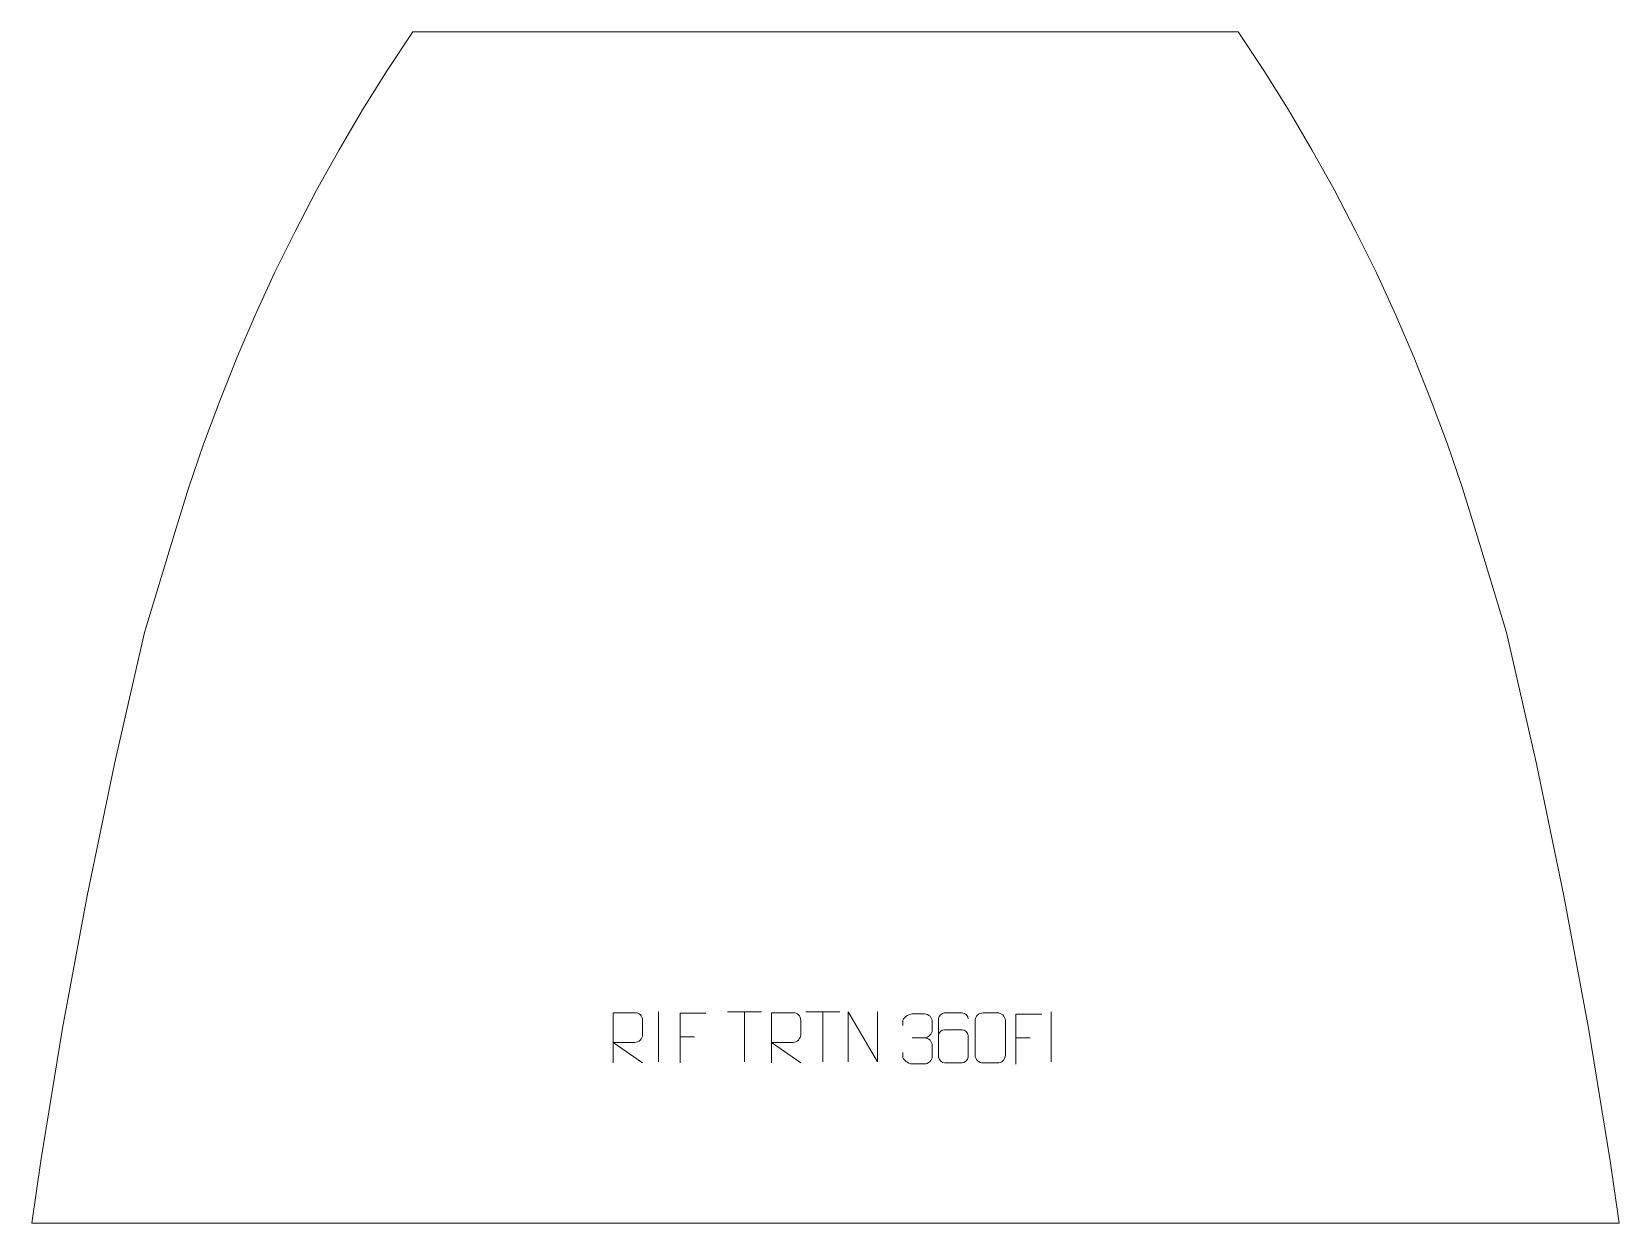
# Model space of a CAD drawing. Header units: millimetres. Extents: x -392 to 401, y 787 to 1382.
import ezdxf

# ---------------------------------------------------------------- set-up
doc = ezdxf.new("R2010")
doc.units = ezdxf.units.MM
doc.header["$MEASUREMENT"] = 0
doc.layers.add('layer 1', color=7, linetype='Continuous')

msp = doc.modelspace()

# ---------------------------------------------------------------- linework, layer by layer
at = {"layer": 'layer 1', "color": 242, "lineweight": 9}
msp.add_open_spline([(-201.8679, 1382.3264), (-201.8679, 1382.3264), (210.375, 1382.3264), (210.375, 1382.3264), (210.375, 1382.3264), (210.375, 1382.3264), (223.1351, 1363.0013), (223.1351, 1363.0013), (223.1351, 1363.0013), (223.1351, 1363.0013), (235.3996, 1343.3588), (235.3996, 1343.3588), (235.3996, 1343.3588), (235.3996, 1343.3588), (247.1626, 1323.4109), (247.1626, 1323.4109), (247.1626, 1323.4109), (247.1626, 1323.4109), (258.4146, 1303.17), (258.4146, 1303.17), (258.4146, 1303.17), (258.4146, 1303.17), (269.1488, 1282.6512), (269.1488, 1282.6512), (269.1488, 1282.6512), (269.1488, 1282.6512), (279.3583, 1261.8647), (279.3583, 1261.8647), (279.3583, 1261.8647), (279.3583, 1261.8647), (289.0358, 1240.8259), (289.0358, 1240.8259), (289.0358, 1240.8259), (289.0358, 1240.8259), (298.1772, 1219.5486), (298.1772, 1219.5486), (298.1772, 1219.5486), (298.1772, 1219.5486), (306.7745, 1198.0477), (306.7745, 1198.0477), (306.7745, 1198.0477), (306.7745, 1198.0477), (314.8237, 1176.3335), (314.8237, 1176.3335), (314.8237, 1176.3335), (314.8237, 1176.3335), (322.3182, 1154.4214), (322.3182, 1154.4214), (322.3182, 1154.4214), (322.3182, 1154.4214), (329.2533, 1132.3268), (329.2533, 1132.3268), (329.2533, 1132.3268), (329.2533, 1132.3268), (344.2542, 1082.3273), (344.2542, 1082.3273), (344.2542, 1082.3273), (344.2542, 1082.3273), (359.2612, 1016.7666), (359.2612, 1016.7666), (359.2612, 1016.7666), (359.2612, 1016.7666), (372.9186, 950.9113), (372.9186, 950.9113), (372.9186, 950.9113), (372.9186, 950.9113), (385.2195, 884.79), (385.2195, 884.79), (385.2195, 884.79), (385.2195, 884.79), (396.1605, 818.4296), (396.1605, 818.4296), (396.1605, 818.4296), (396.1605, 818.4296), (400.6342, 787.3265), (400.6342, 787.3265), (400.6342, 787.3265), (400.6342, 787.3265), (-392.127, 787.3265), (-392.127, 787.3265), (-392.127, 787.3265), (-392.127, 787.3265), (-387.6547, 818.4296), (-387.6547, 818.4296), (-387.6547, 818.4296), (-387.6547, 818.4296), (-376.7136, 884.79), (-376.7136, 884.79), (-376.7136, 884.79), (-376.7136, 884.79), (-364.4114, 950.9113), (-364.4114, 950.9113), (-364.4114, 950.9113), (-364.4114, 950.9113), (-350.7536, 1016.7666), (-350.7536, 1016.7666), (-350.7536, 1016.7666), (-350.7536, 1016.7666), (-335.7467, 1082.3273), (-335.7467, 1082.3273), (-335.7467, 1082.3273), (-335.7467, 1082.3273), (-320.7457, 1132.3268), (-320.7457, 1132.3268), (-320.7457, 1132.3268), (-320.7457, 1132.3268), (-313.8106, 1154.4214), (-313.8106, 1154.4214), (-313.8106, 1154.4214), (-313.8106, 1154.4214), (-306.3161, 1176.3335), (-306.3161, 1176.3335), (-306.3161, 1176.3335), (-306.3161, 1176.3335), (-298.2674, 1198.0477), (-298.2674, 1198.0477), (-298.2674, 1198.0477), (-298.2674, 1198.0477), (-289.6713, 1219.5486), (-289.6713, 1219.5486), (-289.6713, 1219.5486), (-289.6713, 1219.5486), (-280.53, 1240.8259), (-280.53, 1240.8259), (-280.53, 1240.8259), (-280.53, 1240.8259), (-270.8507, 1261.8647), (-270.8507, 1261.8647), (-270.8507, 1261.8647), (-270.8507, 1261.8647), (-260.6412, 1282.6512), (-260.6412, 1282.6512), (-260.6412, 1282.6512), (-260.6412, 1282.6512), (-249.9074, 1303.17), (-249.9074, 1303.17), (-249.9074, 1303.17), (-249.9074, 1303.17), (-238.655, 1323.4109), (-238.655, 1323.4109), (-238.655, 1323.4109), (-238.655, 1323.4109), (-226.8937, 1343.3588), (-226.8937, 1343.3588), (-226.8937, 1343.3588), (-226.8937, 1343.3588), (-214.6292, 1363.0013), (-214.6292, 1363.0013), (-214.6292, 1363.0013), (-214.6292, 1363.0013), (-201.8679, 1382.3264), (-201.8679, 1382.3264)], degree=3, knots=[0, 0, 0, 0, 0.02564103, 0.02564103, 0.02564103, 0.02564103, 0.05128205, 0.05128205, 0.05128205, 0.05128205, 0.07692308, 0.07692308, 0.07692308, 0.07692308, 0.1025641, 0.1025641, 0.1025641, 0.1025641, 0.12820513, 0.12820513, 0.12820513, 0.12820513, 0.15384615, 0.15384615, 0.15384615, 0.15384615, 0.17948718, 0.17948718, 0.17948718, 0.17948718, 0.20512821, 0.20512821, 0.20512821, 0.20512821, 0.23076923, 0.23076923, 0.23076923, 0.23076923, 0.25641026, 0.25641026, 0.25641026, 0.25641026, 0.28205128, 0.28205128, 0.28205128, 0.28205128, 0.30769231, 0.30769231, 0.30769231, 0.30769231, 0.33333333, 0.33333333, 0.33333333, 0.33333333, 0.35897436, 0.35897436, 0.35897436, 0.35897436, 0.38461538, 0.38461538, 0.38461538, 0.38461538, 0.41025641, 0.41025641, 0.41025641, 0.41025641, 0.43589744, 0.43589744, 0.43589744, 0.43589744, 0.46153846, 0.46153846, 0.46153846, 0.46153846, 0.48717949, 0.48717949, 0.48717949, 0.48717949, 0.51282051, 0.51282051, 0.51282051, 0.51282051, 0.53846154, 0.53846154, 0.53846154, 0.53846154, 0.56410256, 0.56410256, 0.56410256, 0.56410256, 0.58974359, 0.58974359, 0.58974359, 0.58974359, 0.61538462, 0.61538462, 0.61538462, 0.61538462, 0.64102564, 0.64102564, 0.64102564, 0.64102564, 0.66666667, 0.66666667, 0.66666667, 0.66666667, 0.69230769, 0.69230769, 0.69230769, 0.69230769, 0.71794872, 0.71794872, 0.71794872, 0.71794872, 0.74358974, 0.74358974, 0.74358974, 0.74358974, 0.76923077, 0.76923077, 0.76923077, 0.76923077, 0.79487179, 0.79487179, 0.79487179, 0.79487179, 0.82051282, 0.82051282, 0.82051282, 0.82051282, 0.84615385, 0.84615385, 0.84615385, 0.84615385, 0.87179487, 0.87179487, 0.87179487, 0.87179487, 0.8974359, 0.8974359, 0.8974359, 0.8974359, 0.92307692, 0.92307692, 0.92307692, 0.92307692, 0.94871795, 0.94871795, 0.94871795, 0.94871795, 1, 1, 1, 1], dxfattribs=at)
at = {"layer": 'layer 1', "color": 250, "lineweight": 9}
for points, knots in [([(-101.7941, 867.5099), (-101.7941, 867.5099), (-101.7941, 892.4634), (-101.7941, 892.4634), (-101.7941, 892.4634), (-98.1993, 892.4634), (-94.6038, 892.4634), (-91.0086, 892.4634), (-91.0086, 892.4634), (-88.6833, 892.4257), (-87.126, 890.9357), (-87.1301, 888.5693), (-87.1301, 888.5693), (-87.1305, 886.5338), (-87.1305, 883.4744), (-87.1301, 881.4384), (-87.1301, 881.4384), (-87.1366, 879.5629), (-88.9489, 877.6211), (-90.9584, 877.602), (-90.9584, 877.602), (-90.9584, 877.602), (-101.7941, 877.602), (-101.7941, 877.602), (-101.7941, 877.602), (-101.7941, 877.602), (-87.1394, 867.5099), (-87.1394, 867.5099)], [0, 0, 0, 0, 0.125, 0.125, 0.125, 0.125, 0.25, 0.25, 0.25, 0.25, 0.375, 0.375, 0.375, 0.375, 0.5, 0.5, 0.5, 0.5, 0.625, 0.625, 0.625, 0.625, 0.75, 0.75, 0.75, 0.75, 1, 1, 1, 1]), ([(-55.4242, 892.3181), (-55.4242, 892.3181), (-68.2982, 892.3181), (-68.2982, 892.3181), (-68.2982, 892.3181), (-68.2982, 892.3181), (-68.2982, 867.3645), (-68.2982, 867.3645)], [0, 0, 0, 0, 0.33333333, 0.33333333, 0.33333333, 0.33333333, 1, 1, 1, 1]), ([(-22.7941, 867.5099), (-22.7941, 867.5099), (-22.7941, 892.4634), (-22.7941, 892.4634), (-22.7941, 892.4634), (-19.1993, 892.4634), (-15.6038, 892.4634), (-12.0086, 892.4634), (-12.0086, 892.4634), (-9.6833, 892.4257), (-8.126, 890.9357), (-8.1301, 888.5693), (-8.1301, 888.5693), (-8.1305, 886.5338), (-8.1305, 883.4744), (-8.1301, 881.4384), (-8.1301, 881.4384), (-8.1366, 879.5629), (-9.9489, 877.6211), (-11.9584, 877.602), (-11.9584, 877.602), (-11.9584, 877.602), (-22.7941, 877.602), (-22.7941, 877.602), (-22.7941, 877.602), (-22.7941, 877.602), (-8.1394, 867.5099), (-8.1394, 867.5099)], [0, 0, 0, 0, 0.125, 0.125, 0.125, 0.125, 0.25, 0.25, 0.25, 0.25, 0.375, 0.375, 0.375, 0.375, 0.5, 0.5, 0.5, 0.5, 0.625, 0.625, 0.625, 0.625, 0.75, 0.75, 0.75, 0.75, 1, 1, 1, 1]), ([(15.5425, 867.9617), (15.5425, 867.9617), (15.5425, 892.9152), (15.5425, 892.9152), (15.5425, 892.9152), (15.5425, 892.9152), (30.1973, 867.9617), (30.1973, 867.9617), (30.1973, 867.9617), (30.1973, 867.9617), (30.1973, 892.9152), (30.1973, 892.9152)], [0, 0, 0, 0, 0.25, 0.25, 0.25, 0.25, 0.5, 0.5, 0.5, 0.5, 1, 1, 1, 1]), ([(42.8151, 886.1363), (42.8151, 886.1363), (42.8151, 887.9935), (42.8151, 887.9935), (42.8151, 887.9935), (42.8008, 889.7354), (45.4653, 891.8535), (47.5244, 891.8308), (47.5244, 891.8308), (49.5885, 891.8308), (51.6525, 891.8308), (53.7162, 891.8308), (53.7162, 891.8308), (55.9107, 891.8396), (57.509, 889.9928), (57.5534, 888.0807), (57.5534, 888.0807), (57.553, 886.6456), (57.553, 885.2105), (57.5534, 883.775), (57.5534, 883.775), (57.5048, 882.1215), (55.9022, 879.8915), (53.7039, 879.9015), (53.7039, 879.9015), (55.9076, 879.8903), (57.5156, 878.0871), (57.5696, 876.0276), (57.5696, 876.0276), (57.5692, 874.2429), (57.5692, 872.4582), (57.5696, 870.6731), (57.5696, 870.6731), (57.5797, 868.6117), (55.5248, 866.8486), (53.7039, 866.8567), (53.7039, 866.8567), (51.6386, 866.857), (49.5734, 866.857), (47.5078, 866.8567), (47.5078, 866.8567), (45.3392, 866.8682), (42.8082, 869.2684), (42.7896, 870.7302), (42.7896, 870.7302), (42.7896, 870.7302), (42.7896, 872.6388), (42.7896, 872.6388)], [0, 0, 0, 0, 0.07692308, 0.07692308, 0.07692308, 0.07692308, 0.15384615, 0.15384615, 0.15384615, 0.15384615, 0.23076923, 0.23076923, 0.23076923, 0.23076923, 0.30769231, 0.30769231, 0.30769231, 0.30769231, 0.38461538, 0.38461538, 0.38461538, 0.38461538, 0.46153846, 0.46153846, 0.46153846, 0.46153846, 0.53846154, 0.53846154, 0.53846154, 0.53846154, 0.61538462, 0.61538462, 0.61538462, 0.61538462, 0.69230769, 0.69230769, 0.69230769, 0.69230769, 0.76923077, 0.76923077, 0.76923077, 0.76923077, 0.84615385, 0.84615385, 0.84615385, 0.84615385, 1, 1, 1, 1]), ([(75.5064, 889.3936), (75.4823, 890.7331), (74.1261, 892.3863), (72.5542, 892.352), (72.5542, 892.352), (69.5694, 892.3517), (66.5842, 892.3517), (63.5988, 892.352), (63.5988, 892.352), (62.3797, 892.3669), (60.6515, 890.9293), (60.6465, 889.3936), (60.6465, 889.3936), (60.6468, 883.0331), (60.6468, 876.6723), (60.6465, 870.3116), (60.6465, 870.3116), (60.6512, 869.1487), (62.3797, 867.3776), (63.5988, 867.3532), (63.5988, 867.3532), (66.5842, 867.3535), (69.5694, 867.3535), (72.5542, 867.3532), (72.5542, 867.3532), (73.8323, 867.397), (75.502, 869.0115), (75.5064, 870.3116), (75.5064, 870.3116), (75.5064, 873.8949), (75.5064, 877.478), (75.5064, 881.0607), (75.5064, 881.0607), (75.4679, 882.5389), (73.8852, 883.9718), (72.5542, 883.9698), (72.5542, 883.9698), (69.5694, 883.9701), (66.5842, 883.9701), (63.5988, 883.9698), (63.5988, 883.9698), (62.2693, 883.9748), (60.6263, 882.4675), (60.668, 881.039)], [0, 0, 0, 0, 0.08333333, 0.08333333, 0.08333333, 0.08333333, 0.16666667, 0.16666667, 0.16666667, 0.16666667, 0.25, 0.25, 0.25, 0.25, 0.33333333, 0.33333333, 0.33333333, 0.33333333, 0.41666667, 0.41666667, 0.41666667, 0.41666667, 0.5, 0.5, 0.5, 0.5, 0.58333333, 0.58333333, 0.58333333, 0.58333333, 0.66666667, 0.66666667, 0.66666667, 0.66666667, 0.75, 0.75, 0.75, 0.75, 0.83333333, 0.83333333, 0.83333333, 0.83333333, 1, 1, 1, 1]), ([(82.9441, 892.3904), (85.3102, 892.3904), (87.6767, 892.3904), (90.0432, 892.3904), (90.0432, 892.3904), (92.0237, 892.426), (94.0497, 890.9317), (94.0768, 888.4896), (94.0768, 888.4896), (94.0764, 882.7322), (94.0764, 876.9744), (94.0768, 871.2162), (94.0768, 871.2162), (93.9347, 868.8886), (92.2283, 867.4063), (90.0432, 867.3955), (90.0432, 867.3955), (87.6708, 867.3959), (85.2984, 867.3959), (82.9264, 867.3955), (82.9264, 867.3955), (80.9679, 867.2899), (78.9615, 869.1778), (78.9729, 871.1988), (78.9729, 871.1988), (78.9733, 876.9794), (78.9733, 882.7597), (78.9729, 888.5395), (78.9729, 888.5395), (78.9772, 890.6815), (80.7543, 892.404), (82.9441, 892.3904)], [0, 0, 0, 0, 0.11111111, 0.11111111, 0.11111111, 0.11111111, 0.22222222, 0.22222222, 0.22222222, 0.22222222, 0.33333333, 0.33333333, 0.33333333, 0.33333333, 0.44444444, 0.44444444, 0.44444444, 0.44444444, 0.55555556, 0.55555556, 0.55555556, 0.55555556, 0.66666667, 0.66666667, 0.66666667, 0.66666667, 0.77777778, 0.77777778, 0.77777778, 0.77777778, 1, 1, 1, 1]), ([(112.2307, 891.7708), (112.2307, 891.7708), (99.3567, 891.7708), (99.3567, 891.7708), (99.3567, 891.7708), (99.3567, 891.7708), (99.3567, 866.8172), (99.3567, 866.8172)], [0, 0, 0, 0, 0.33333333, 0.33333333, 0.33333333, 0.33333333, 1, 1, 1, 1])]:
    msp.add_open_spline(points, degree=3, knots=knots, dxfattribs=at)
for points in [[(-79.1301, 892.9255), (-79.1301, 892.9255), (-79.1301, 867.9514), (-79.1301, 867.9514)], [(-44.6237, 892.8917), (-44.6237, 892.8917), (-27.6365, 892.8917), (-27.6365, 892.8917)], [(-36.1299, 867.9617), (-36.1299, 867.9617), (-36.1299, 892.9152), (-36.1299, 892.9152)], [(-5.6237, 892.8917), (-5.6237, 892.8917), (11.3635, 892.8917), (11.3635, 892.8917)], [(2.8701, 867.9617), (2.8701, 867.9617), (2.8701, 892.9152), (2.8701, 892.9152)], [(116.8699, 892.9255), (116.8699, 892.9255), (116.8699, 867.9514), (116.8699, 867.9514)], [(-68.2982, 880.4384), (-68.2982, 880.4384), (-61.1301, 880.4384), (-61.1301, 880.4384)], [(47.5248, 879.8911), (47.5248, 879.8911), (53.7212, 879.8911), (53.7212, 879.8911)], [(99.3567, 879.8911), (99.3567, 879.8911), (106.5248, 879.8911), (106.5248, 879.8911)]]:
    msp.add_open_spline(points, degree=3, dxfattribs=at)

doc.saveas('drawing.dxf')
